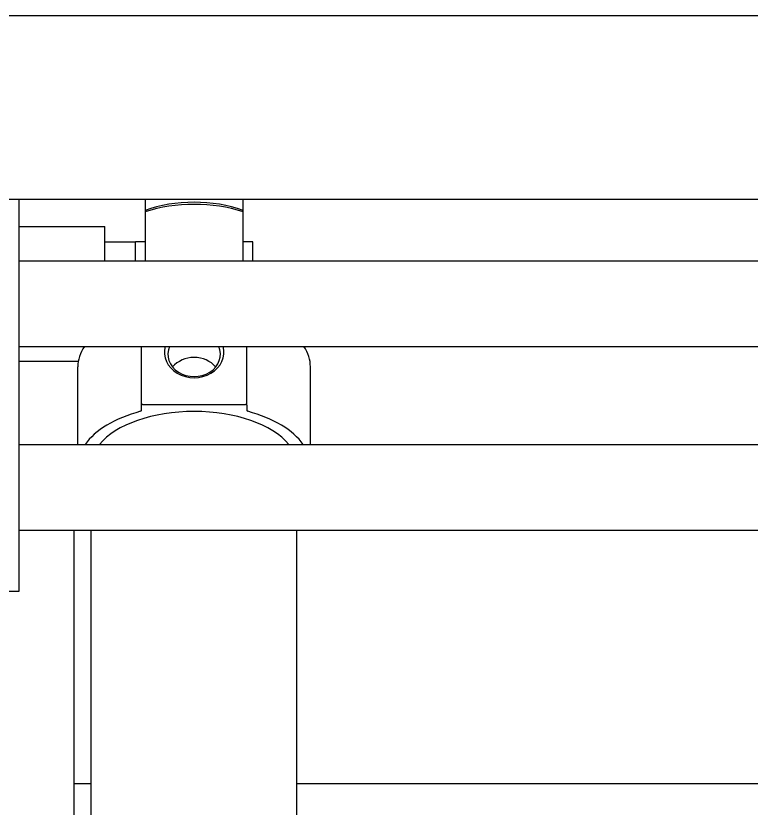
# Model space of a CAD drawing. Header units: millimetres. Extents: x 0 to 7722, y 0 to 5460.
# Drawn here: x 1793.4 to 1913.5, y 2010.9 to 2140.3 of the extents above; entities that cross this region are included whole.
import ezdxf

# ---------------------------------------------------------------- set-up
doc = ezdxf.new("R2010")
doc.units = ezdxf.units.MM
doc.header["$LTSCALE"] = 5
doc.layers.get('0').update_dxf_attribs({"linetype": 'CONTINUOUS'})

msp = doc.modelspace()

# ---------------------------------------------------------------- linework, layer by layer
for p, q in [((2108.756, 2140.301), (1759.762, 2140.301)), ((1793.874, 2110.301), (1784.528, 2110.301)), ((2108.756, 2110.301), (1784.528, 2110.301)), ((1793.874, 2110.301), (1793.874, 2046.301)), ((1814.531, 2110.301), (1814.531, 2108.529)), ((1830.531, 2108.529), (1830.531, 2110.301)), ((1814.531, 2108.289), (1814.531, 2100.301)), ((1830.531, 2100.301), (1830.531, 2108.289)), ((1793.874, 2105.894), (1807.931, 2105.894)), ((1807.931, 2100.301), (1807.931, 2105.894)), ((1807.931, 2103.394), (1812.931, 2103.394)), ((1812.931, 2100.301), (1812.931, 2103.394)), ((1812.931, 2100.301), (1812.931, 2103.394)), ((1814.531, 2103.394), (1812.931, 2103.394)), ((1832.131, 2103.394), (1830.531, 2103.394)), ((1832.131, 2100.301), (1832.131, 2103.394)), ((1793.874, 2100.301), (1978.318, 2100.301)), ((1793.874, 2086.301), (1978.318, 2086.301)), ((1813.931, 2076.73), (1813.931, 2086.301)), ((1831.131, 2076.73), (1831.131, 2086.301)), ((1793.874, 2083.894), (1803.609, 2083.894)), ((1803.531, 2070.301), (1803.531, 2082.99)), ((1841.531, 2070.301), (1841.531, 2082.99)), ((1813.931, 2075.849), (1813.931, 2076.73)), ((1814.131, 2076.836), (1830.931, 2076.836)), ((1831.131, 2076.73), (1831.131, 2075.849)), ((1793.874, 2070.301), (1978.318, 2070.301)), ((1793.874, 2056.301), (1978.318, 2056.301)), ((1802.931, 1961.894), (1802.931, 2056.301)), ((1805.731, 1929.937), (1805.731, 2056.301)), ((1839.331, 1929.937), (1839.331, 2056.301)), ((1793.874, 2046.301), (1784.528, 2046.301)), ((1802.931, 2014.894), (1805.731, 2014.894)), ((1839.331, 2014.894), (1918.728, 2014.894))]:
    msp.add_line(p, q)
for centre, major_axis, ratio, start_param, end_param in [((1822.531, 2102.546), (13.9, 0), 0.5263546, 0.9575325, 2.1840601), ((1822.531, 2101.611), (15, 0), 0.5263546, 1.0082601, 2.1333326), ((1822.531, 2082.99), (-19, 0), 0.5263546, 5.9457542, 6.2831853), ((1822.531, 2085.338), (4.864, 0), 0.8502651, 2.9067001, 6.5180779), ((1822.531, 2085.032), (-4.283, 0), 0.8502651, 5.9274439, 9.7805194), ((1822.531, 2082.99), (19, 0), 0.5263546, 0, 0.3374311), ((1822.531, 2080.864), (-4.283, 0), 0.8502651, 3.7508886, 5.6738894), ((1822.531, 2066.835), (-19, 0), 0.5263546, 5.1916684, 5.9292767), ((1813.631, 2075.849), (0.3, 0), 0.5263546, 5.1916684, 6.2831853), ((1814.131, 2076.73), (-0.2, 0), 0.5263546, 4.712389, 6.2831853), ((1830.931, 2076.73), (0.2, 0), 0.5263546, 0, 1.5707963), ((1831.431, 2075.849), (-0.3, 0), 0.5263546, 0, 1.0915169), ((1822.531, 2066.835), (19, 0), 0.5263546, 0.3539086, 1.0915169), ((1822.531, 2066.835), (16.8, 0), 0.5263546, 0.4027508, 2.7388419)]:
    msp.add_ellipse(centre, major_axis=major_axis, ratio=ratio, start_param=start_param, end_param=end_param)
for points in [[(1814.531, 2108.529), (1814.531, 2108.422), (1814.531, 2108.289)], [(1830.531, 2108.289), (1830.531, 2108.422), (1830.531, 2108.529)]]:
    msp.add_rational_spline(points, [1, 1.00104713686, 1], degree=2)

doc.saveas('drawing.dxf')
